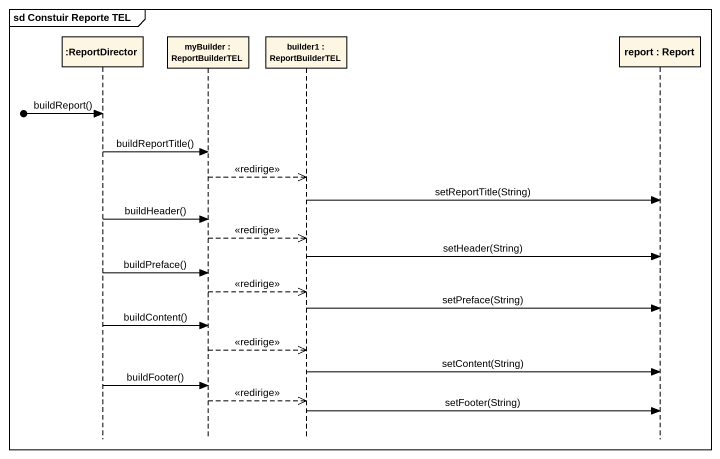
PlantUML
@startuml
mainframe sd Constuir Reporte TEL
hide footbox
participant ":ReportDirector" as ReportDirector
participant "myBuilder : ReportBuilderTEL" as myBuilder
participant "builder1 : ReportBuilderTEL" as builder1
participant "report : Report" as report

[o-> ReportDirector : buildReport()
ReportDirector -> myBuilder : buildReportTitle()
myBuilder -->> builder1 : <<redirige>>
builder1 -> report : setReportTitle(String)
ReportDirector -> myBuilder : buildHeader()
myBuilder -->> builder1 : <<redirige>>
builder1 -> report : setHeader(String)
ReportDirector -> myBuilder : buildPreface()
myBuilder -->> builder1 : <<redirige>>
builder1 -> report : setPreface(String)
ReportDirector -> myBuilder : buildContent()
myBuilder -->> builder1 : <<redirige>>
builder1 -> report : setContent(String)
ReportDirector -> myBuilder : buildFooter()
myBuilder -->> builder1 : <<redirige>>
builder1 -> report : setFooter(String)
@enduml
